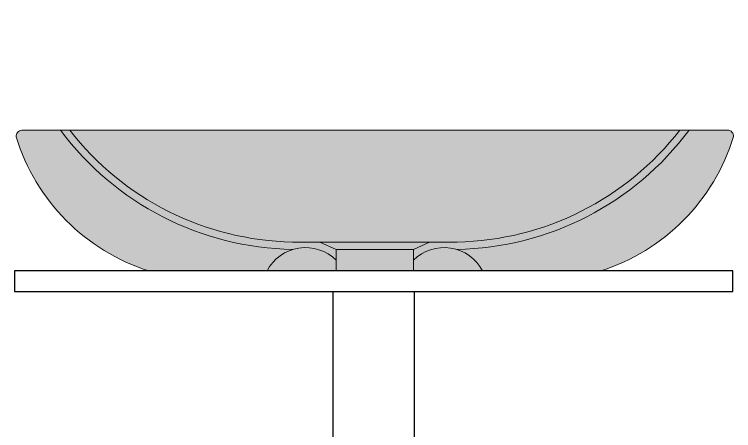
# Model space of a CAD drawing. Header units: inches. Extents: x 9636 to 21597, y -10243 to 557.
# Drawn here: x 11047.8 to 11083.06, y -4336.06 to -4315.66 of the extents above; entities that cross this region are included whole.
import ezdxf

# ---------------------------------------------------------------- set-up
doc = ezdxf.new("R2010")
doc.units = ezdxf.units.IN
doc.header["$MEASUREMENT"] = 0
doc.layers.add('OUTLINE', color=7, linetype='Continuous', lineweight=5)
pattern_1 = [(0, (47628.26238259641, 43610.36367657769), (0, 6.985), [5.08, -1.905]), (90, (47628.26238259641, 43610.36367657769), (-6.985, 4.277078946022131e-16), [5.08, -1.905])]

# ---------------------------------------------------------------- blocks, each defined once
blk = doc.blocks.new('KKU')
at = {"true_color": 0x636466}
h = blk.add_hatch(dxfattribs=at)
h.set_pattern_fill('ANGLE', color=251)
h.set_pattern_definition(pattern_1)
h.paths.add_polyline_path([(45768.42811782991, 44314.65645554881), (45768.41070164242, 44314.90773033031, 0.4142135623730933), (45768.3011205298, 44315.01731144293, 0.5964017716018684), (45768.21548938101, 44314.90607032664), (45768.19818825056, 44314.65645554881), (45768.09559335681, 44313.48264894867), (45768.524700092, 44313.48264894867)])
h = blk.add_hatch()
h.set_pattern_fill('ANGLE')
h.set_pattern_definition(pattern_1)
h.paths.add_polyline_path([(45768.61984609746, 44314.64246063719), (45768.61989512133, 44314.64171183629), (45768.64208294493, 44314.32422422003), (45769.30892289474, 44314.32422422003), (45769.30892289474, 44314.3692372738, 0.3188407789894704), (45769.21004176855, 44314.50853709389, 0.05658871760532751)])
h.paths.add_polyline_path([(45768.0062681121, 44314.63966782465, 0.05430589399828516), (45767.44032933284, 44314.50853709371, 0.3188407787352452), (45767.34144820659, 44314.3692372738), (45767.34144820668, 44314.32422422003), (45767.98422313555, 44314.32422422003)])
at = {"true_color": 0xadddf7}
h = blk.add_hatch(dxfattribs=at)
h.set_pattern_fill('ANGLE', color=141)
h.set_pattern_definition(pattern_1)
h.paths.add_polyline_path([(45768.93846954223, 44311.90771019266), (45768.89209267795, 44311.97160493447), (45768.80277850914, 44312.02830025898), (45768.67715105918, 44312.07359133173), (45768.52452754137, 44312.10411912205), (45768.35622734384, 44312.11761952292), (45768.1847325222, 44312.11309127184), (45768.02276206299, 44312.09087020768), (45767.88232857401, 44312.05260436615), (45767.77384736473, 44312.00113174888), (45767.70536399038, 44311.9402698447), (45767.68195754938, 44311.87453250277), (45767.70536399038, 44311.80879516048), (45767.77384736473, 44311.74793325667), (45767.88232857401, 44311.69646063903), (45768.02276206299, 44311.65819479713), (45768.1847325222, 44311.63597373371), (45768.35622734384, 44311.63144548226), (45768.52452754137, 44311.64494588349), (45768.67715105918, 44311.67547367382), (45768.80277850914, 44311.72076474656), (45768.89209267795, 44311.77746007071), (45768.93846954223, 44311.84135481252)])
at = {"true_color": 0xf8f8f6}
h = blk.add_hatch(color=7, dxfattribs=at)
h.dxf.hatch_style = 1
edge = h.paths.add_edge_path()
edge.add_line((45752.59222126332, 44309.34928869751), (45750.71364452882, 44309.3499211957))
edge.add_arc((45750.71364452881, 44309.05899641666), 0.2909247790355494, 90, 186.6497480122819)
edge.add_arc((45759.93867276151, 44311.92464894953), 9.945968937223727, 196.9483316276272, 251.5688589944916)
edge.add_arc((45759.93867276215, 44311.92464895154), 9.945968939332323, 251.5688589946186, 252.484804792136)
edge.add_line((45756.94534667332, 44302.43980329817), (45762.72315752012, 44302.43928165627))
edge.add_arc((45764.60935499011, 44301.46788262419), 2.12164016159734, 107.1631084750718, 152.7513564692017, ccw=False)
edge.add_arc((45764.24661470973, 44318.01678864889), 14.5241330898273, 216.6385853500288, 268.9610990050063, ccw=False)
at = {"true_color": 0xeaeaeb}
h = blk.add_hatch(color=254, dxfattribs=at)
h.dxf.hatch_style = 1
h.paths.add_polyline_path([(45783.41043809806, 44309.33891250911), (45782.95377525436, 44309.33906626296, -0.2266592127884544), (45772.04141679061, 44303.85903375273), (45770.69195152926, 44303.85903375273), (45769.8962027762, 44303.49537777893), (45769.8962027762, 44302.96349511157, -0.2789183185884859), (45772.02710939458, 44303.49504310307, 0.2321162475733865)])
h.paths.add_polyline_path([(45765.31843189568, 44303.85903375273), (45763.96896663433, 44303.85903375273, -0.2268956476491794), (45753.04880725253, 44309.34913496953), (45752.59222126332, 44309.34928869751, 0.2323509107070786), (45763.98327403035, 44303.49504310307, -0.2789183185870224), (45766.11418064874, 44302.96349511157), (45766.11418064874, 44303.49537777893)])
at = {"true_color": 0xf8f8f6}
h = blk.add_hatch(color=7, dxfattribs=at)
h.dxf.hatch_style = 1
h.paths.add_polyline_path([(45782.95377525436, 44309.33906626296), (45753.04880725253, 44309.34913496953, 0.2268956476491779), (45763.96896663433, 44303.85903375273), (45768.00519171247, 44303.85903375273), (45772.04141679061, 44303.85903375273, 0.226659212788456)])
h = blk.add_hatch(color=7, dxfattribs=at)
h.dxf.hatch_style = 1
edge = h.paths.add_edge_path()
edge.add_arc((45785.29321519132, 44309.04787144607), 0.2909247790357934, 353.3502519876788, 446.5622715788655)
edge.add_line((45785.31066011365, 44309.33827272317), (45783.41043809806, 44309.3389125091))
edge.add_arc((45771.76376871521, 44318.01678864889), 14.52413308982713, 271.03890099502416, 323.31038592493, ccw=False)
edge.add_arc((45771.40102843484, 44301.46788262419), 2.12164016159727, 27.24864353079829, 72.83689152494082, ccw=False)
edge.add_line((45773.28722590482, 44302.43928165628), (45779.06343531171, 44302.43980329818))
edge.add_arc((45776.07188276617, 44311.92502451788), 9.945793493706097, 287.5048007174934, 288.4106744441632)
edge.add_arc((45776.07188276664, 44311.9250245164), 9.945793492160345, 288.4106744442572, 342.9820869962536)
at = {"true_color": 0xeaeaeb}
h = blk.add_hatch(color=254, dxfattribs=at)
h.dxf.hatch_style = 1
h.paths.add_polyline_path([(45766.11418064874, 44302.96349511157, 0.5091258853118577), (45762.72315752012, 44302.43928165628), (45766.11418064874, 44302.43928165628)])
h.paths.add_polyline_path([(45769.8962027762, 44302.96349511157), (45769.8962027762, 44302.43928165628), (45773.28722590482, 44302.43928165628, 0.5091258853136285)])
at = {"true_color": 0xf8f8f6}
h = blk.add_hatch(color=7, dxfattribs=at)
h.dxf.hatch_style = 1
h.paths.add_polyline_path([(45769.8962027762, 44303.49537777893), (45768.00519171247, 44303.49537777893), (45766.11418064874, 44303.49537777893), (45766.11418064874, 44302.43928165628), (45769.8962027762, 44302.43928165628)])
h.paths.add_polyline_path([(45770.69195152926, 44303.85903375273), (45768.00519171247, 44303.85903375273), (45765.31843189568, 44303.85903375273), (45766.11418064874, 44303.49537777893), (45768.00519171247, 44303.49537777893), (45769.8962027762, 44303.49537777893)])
for p, q in [((45750.71364452881, 44309.3499211957, 1.102764133773254e-05), (45785.31066011365, 44309.33827272317, 1.102764133773254e-05)), ((45756.94534667332, 44302.43980329817, 1.102764133773254e-05), (45779.06343531171, 44302.43980329817, 1.102764133773254e-05)), ((45756.94534667332, 44302.43980329817, 1.102764133773254e-05), (45779.06343531171, 44302.43980329817, 1.102764133773254e-05))]:
    blk.add_line(p, q)
at = {"color": 18, "true_color": 0x000000}
for p, q in [((45763.96896663429, 44303.85903375273, 1.102764133768512e-05), (45768.00519171247, 44303.85903375273, 1.102764133768512e-05)), ((45765.31843189568, 44303.85903375273, 1.102764133768512e-05), (45766.11418064874, 44303.49537777893, 1.102764133768512e-05)), ((45772.04141679066, 44303.85903375273, 1.102764133768512e-05), (45768.00519171247, 44303.85903375273, 1.102764133768512e-05)), ((45770.69195152926, 44303.85903375273, 1.102764133768512e-05), (45769.8962027762, 44303.49537777893, 1.102764133768512e-05)), ((45766.11418064874, 44303.49537777893, 1.102764133768512e-05), (45766.11418064874, 44302.43928165628, 1.102764133768512e-05)), ((45766.11418064874, 44303.49537777893, 1.102764133768512e-05), (45768.00519171247, 44303.49537777893, 1.102764133768512e-05)), ((45769.8962027762, 44303.49537777893, 1.102764133768512e-05), (45768.00519171247, 44303.49537777893, 1.102764133768512e-05)), ((45769.8962027762, 44303.49537777893, 1.102764133768512e-05), (45769.8962027762, 44302.43928165628, 1.102764133768512e-05))]:
    blk.add_line(p, q, dxfattribs=at)
for centre, radius, start, end in [((45750.71364452881, 44309.05899641666, 1.102764133773254e-05), 0.2909247790355494, 90, 186.6497480120331), ((45764.24661470973, 44318.01678864889, 1.102764133768512e-05), 14.52413308982741, 216.6385853499012, 268.9610990011263), ((45764.24661470973, 44318.01678864889, 1.102764133768512e-05), 14.16047711603317, 217.7416331936653, 268.8765150864484), ((45771.76376871521, 44318.01678864889, 1.102764133768512e-05), 14.52413308982741, 271.0389009988737, 323.3103859250936), ((45771.76376871521, 44318.01678864889, 1.102764133768512e-05), 14.16047711603317, 271.1234849135516, 322.2068303455644), ((45785.29321519132, 44309.04787144607, 1.102764133773254e-05), 0.2909247790357276, 353.3502519879669, 86.56227157897496), ((45759.93867276151, 44311.92464894953, 1.102764133773254e-05), 9.945968937223693, 196.9483316274598, 252.4848047922124), ((45776.07188276664, 44311.92502451641, 1.102764133773254e-05), 9.945793492161311, 287.504800717439, 342.9820869963255), ((45764.60935499011, 44301.46788262419, 1.102764133768512e-05), 2.121640161597214, 44.8240676393217, 152.7513564689503), ((45771.40102843484, 44301.46788262419, 1.102764133768512e-05), 2.121640161597214, 27.24864353104966, 135.1759323606783)]:
    blk.add_arc(centre, radius, start, end, dxfattribs=at)

msp = doc.modelspace()

# ---------------------------------------------------------------- linework, layer by layer
msp.add_lwpolyline([(11047.80007623363, -4329.233661591301), (11083.0190059491, -4329.233661591301), (11083.0190059491, -4328.233661591301), (11047.80007623363, -4328.233661591301)], close=True)
msp.add_lwpolyline([(11063.40954109137, -4329.233661591301), (11063.40954109137, -4341.233661591301, 0.9999999999999999), (11067.40954109137, -4341.233661591301), (11067.40954109137, -4329.233661591301)], format="xyb")

# ---------------------------------------------------------------- block references
at = {"layer": 'OUTLINE', "color": 18, "lineweight": 0, "true_color": 0x000000, "xscale": -1}
msp.add_blockref('KKU', (56833.4701451799, -48630.67346488948, -1.102764133773254e-05), dxfattribs=at)

doc.saveas('drawing.dxf')
